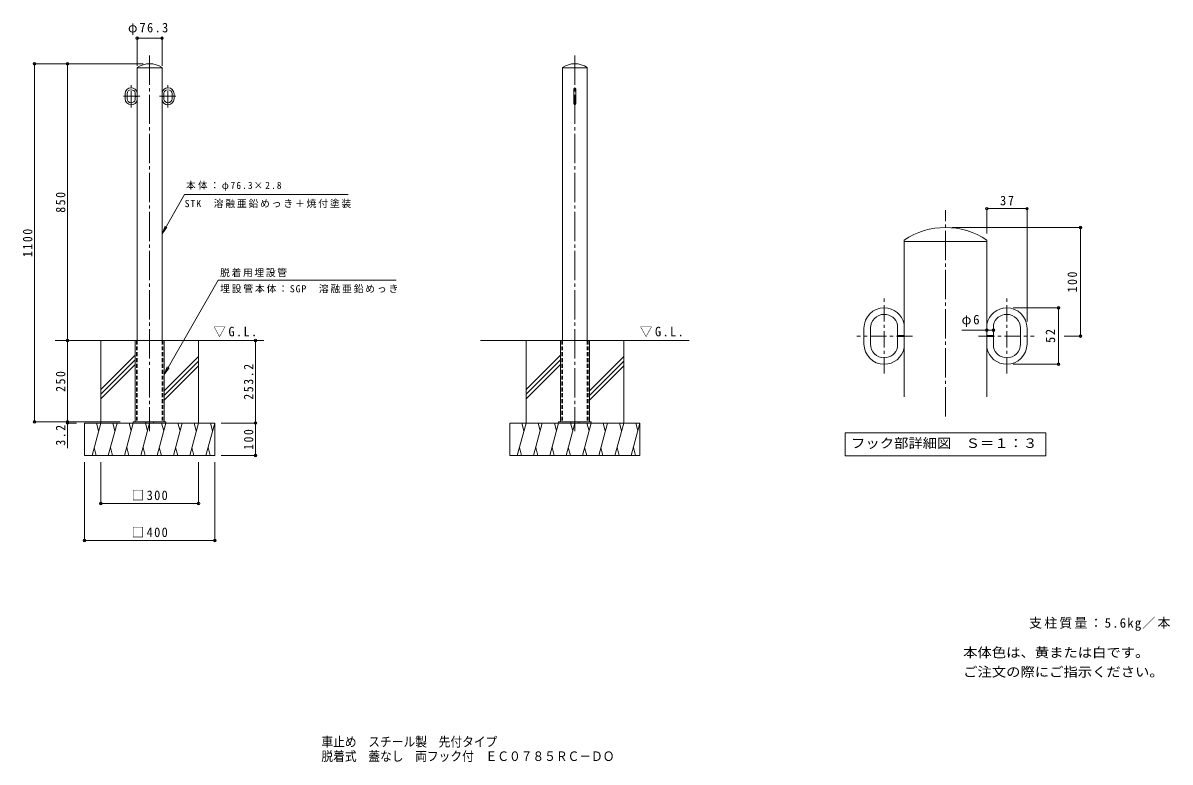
# Model space of a CAD drawing. Units: millimetres at full size, sheet at 1:10, with parts at other scales. Extents: x -1695 to 1828, y -1371 to 899.
import ezdxf
from ezdxf.enums import TextEntityAlignment as Align

# ---------------------------------------------------------------- set-up
doc = ezdxf.new("R2010")
doc.units = ezdxf.units.MM
doc.header["$LTSCALE"] = 10
doc.header["$PDMODE"] = 32
doc.header["$PDSIZE"] = 8
for name, pattern in [('CHAIN1', [8, 5, -1, 1, -1]), ('CHAIN2', [12, 9, -1, 1, -1]), ('DASHED1', [1.8, 1.2, -0.6])]:
    doc.linetypes.add(name, pattern=pattern)
for name, color, linetype, lineweight in [('3-0', 7, 'CHAIN2', 9), ('3-2', 3, 'Continuous', 9), ('3-4', 7, 'Continuous', 9), ('3-5', 7, 'Continuous', 9), ('3-A', 7, 'CHAIN1', 9), ('C-0', 7, 'CHAIN2', 9), ('C-1', 2, 'Continuous', 9), ('C-2', 3, 'Continuous', 9), ('C-4', 7, 'Continuous', 9), ('C-5', 7, 'Continuous', 9), ('C-6', 6, 'Continuous', 5), ('C-A', 7, 'CHAIN1', 9)]:
    doc.layers.add(name, color=color, linetype=linetype, lineweight=lineweight)
doc.layers.add('F-5_F-5ﾚｲﾔ', color=2, linetype='Continuous')
doc.styles.add('ＭＳ ゴシック', font='')
doc.styles.get('ＭＳ ゴシック').set_extended_font_data('MS Gothic')

msp = doc.modelspace()

# ---------------------------------------------------------------- linework, layer by layer
at = {"layer": '3-0'}
msp.add_line((1138.35, -309.81), (1138.35, 323.59), dxfattribs=at)
at = {"layer": '3-2'}
for p, q in [((1011.18, -249.36), (1011.18, 231.78)), ((1011.18, 227.31), (1265.52, 227.31)), ((1265.52, -249.36), (1265.52, 231.78)), ((991.18, -61.02), (991.18, -28.22)), ((1285.52, -61.02), (1285.52, -28.22)), ((887.85, -87.08), (887.85, -38.3)), ((907.85, -87.08), (907.85, -38.3)), ((1011.18, -61.02), (991.18, -61.02)), ((991.18, -64.36), (991.18, -97.16)), ((1011.18, -64.36), (991.18, -64.36)), ((1265.52, -61.02), (1285.52, -61.02)), ((1265.52, -64.36), (1285.52, -64.36)), ((1285.52, -64.36), (1285.52, -97.16)), ((1368.85, -87.08), (1368.85, -38.3)), ((1388.85, -87.08), (1388.85, -38.3)), ((950.13, -129.36), (950.13, -129.32)), ((1326.57, -129.36), (1326.57, -129.32))]:
    msp.add_line(p, q, dxfattribs=at)
for centre, radius, start, end in [((1138.35, 43.17), 227.47, 56.01092, 123.98908), ((950.13, -38.3), 62.28, 90, 180), ((950.13, -38.3), 42.28, 90, 180), ((950.13, -38.3), 62.28, 11.35969, 90), ((950.13, -38.3), 42.28, 13.79803, 90), ((1326.57, -38.3), 62.28, 90, 168.64031), ((1326.57, -38.3), 42.28, 90, 166.20197), ((1326.57, -38.3), 62.28, 0, 90), ((1326.57, -38.3), 42.28, 0, 90), ((950.13, -87.08), 62.28, 180, 270), ((950.13, -87.08), 42.28, 180, 270), ((950.13, -87.08), 42.28, 270, 346.20197), ((950.13, -87.08), 62.28, 270, 348.64031), ((1326.57, -87.08), 62.28, 191.35969, 270), ((1326.57, -87.08), 42.28, 193.79803, 270), ((1326.57, -87.08), 42.28, 270, 0), ((1326.57, -87.08), 62.28, 270, 0)]:
    msp.add_arc(centre, radius, start, end, dxfattribs=at)
at = {"layer": '3-4'}
for p, q in [((1265.52, 331.44), (1265.52, 251.78)), ((1388.85, 328.44), (1265.52, 328.44)), ((1388.85, 331.44), (1388.85, -18.3)), ((1555.89, 270.64), (1158.35, 270.64)), ((1552.89, 270.64), (1552.89, -62.69)), ((1488.65, 23.98), (1346.57, 23.98)), ((1485.65, -149.36), (1485.65, 23.98)), ((1265.52, -44.7), (1188.81, -44.7)), ((1285.52, -44.7), (1265.52, -44.7)), ((1555.89, -62.69), (1502.89, -62.69)), ((1488.65, -149.36), (1346.57, -149.36))]:
    msp.add_line(p, q, dxfattribs=at)
for p in [(1265.52, 328.44), (1388.85, 328.44), (1552.89, 270.64), (1485.65, 23.98), (1265.52, -44.7), (1285.52, -44.7), (1552.89, -62.69), (1485.65, -149.36)]:
    msp.add_point(p, dxfattribs=at)
at = {"layer": '3-5'}
for p, q in [((830.35, -360.16), (1446.35, -360.16)), ((830.35, -360.16), (830.35, -430.16)), ((1446.35, -360.16), (1446.35, -430.16)), ((830.35, -430.16), (1446.35, -430.16))]:
    msp.add_line(p, q, dxfattribs=at)
at = {"layer": '3-A'}
for p, q in [((950.13, -177.76), (950.13, 52.38)), ((1326.57, -177.76), (1326.57, 52.38)), ((1037.42, -62.69), (866.38, -62.69)), ((1239.28, -62.69), (1410.33, -62.69))]:
    msp.add_line(p, q, dxfattribs=at)
at = {"layer": 'C-0'}
for p, q in [((-1306.34, 798.48), (-1306.34, -354.72)), ((0, 798.48), (0, -354.72))]:
    msp.add_line(p, q, dxfattribs=at)
at = {"layer": 'C-1'}
for p, q in [((-1350.91, -76.52), (-1261.78, -76.52)), ((-1350.91, -76.52), (-1350.91, -326.52)), ((-1261.78, -76.52), (-1261.78, -326.52)), ((-44.56, -76.52), (-44.56, -326.52)), ((-44.56, -76.52), (44.56, -76.52)), ((44.56, -76.52), (44.56, -326.52)), ((-1318.34, -326.52), (-1318.34, -329.72)), ((-1294.34, -326.52), (-1294.34, -329.72)), ((-1256.34, -326.52), (-1256.34, -329.72)), ((-12, -326.52), (-12, -329.72)), ((12, -326.52), (12, -329.72)), ((50, -326.52), (50, -329.72))]:
    msp.add_line(p, q, dxfattribs=at)
at = {"layer": 'C-1', "linetype": 'DASHED1'}
for p, q in [((-1346.89, -76.52), (-1346.89, -326.52)), ((-1265.79, -76.52), (-1265.79, -326.52)), ((-40.55, -76.52), (-40.55, -326.52)), ((40.55, -76.52), (40.55, -326.52))]:
    msp.add_line(p, q, dxfattribs=at)
at = {"layer": 'C-1'}
for points in [[(-1256.34, -326.52), (-1356.34, -326.52), (-1356.34, -329.72)], [(50, -326.52), (-50, -326.52), (-50, -329.72)]]:
    msp.add_lwpolyline(points, dxfattribs=at)
at = {"layer": 'C-2'}
for p, q in [((-1344.49, 761.82), (-1344.49, -76.52)), ((-1268.19, 760.48), (-1344.49, 760.48)), ((-1268.19, 761.82), (-1268.19, -76.52)), ((-38.15, -76.52), (-38.15, 761.82)), ((-38.15, 760.48), (38.15, 760.48)), ((38.15, -76.52), (38.15, 761.82)), ((-1381.49, 666.16), (-1381.49, 680.79)), ((-1375.49, 666.16), (-1375.49, 680.79)), ((-1350.49, 673.98), (-1350.49, 683.82)), ((-1344.49, 673.98), (-1350.49, 673.98)), ((-1350.49, 672.98), (-1350.49, 663.13)), ((-1344.49, 672.98), (-1350.49, 672.98)), ((-1268.19, 673.98), (-1262.19, 673.98)), ((-1268.19, 672.98), (-1262.19, 672.98)), ((-1262.19, 673.98), (-1262.19, 683.82)), ((-1262.19, 672.98), (-1262.19, 663.13)), ((-1237.19, 666.16), (-1237.19, 680.79)), ((-1231.19, 666.16), (-1231.19, 680.79)), ((-2.84, 650.48), (-2.84, 696.48)), ((3.16, 650.48), (3.16, 696.48)), ((-1362.81, 653.48), (-1362.81, 653.49)), ((-1249.88, 653.48), (-1249.88, 653.49))]:
    msp.add_line(p, q, dxfattribs=at)
at = {"layer": 'C-2', "linetype": 'DASHED1'}
for p, q in [((-1344.49, -76.52), (-1344.49, -326.52)), ((-1268.19, -76.52), (-1268.19, -326.52)), ((-38.15, -76.52), (-38.15, -326.52)), ((38.15, -76.52), (38.15, -326.52))]:
    msp.add_line(p, q, dxfattribs=at)
at = {"layer": 'C-2'}
for centre, radius, start, end in [((-1306.34, 705.23), 68.24, 56.01092, 123.98908), ((0, 705.23), 68.24, 56.01092, 123.98908), ((-1362.81, 680.79), 18.68, 90, 180), ((-1362.81, 680.79), 12.68, 90, 180), ((-1362.81, 680.79), 18.68, 11.35969, 90), ((-1362.81, 680.79), 12.68, 13.79803, 90), ((-1249.88, 680.79), 18.68, 90, 168.64031), ((-1249.88, 680.79), 12.68, 90, 166.20197), ((-1249.88, 680.79), 18.68, 0, 90), ((-1249.88, 680.79), 12.68, 0, 90), ((0.16, 696.48), 3, 90, 180), ((0.16, 696.48), 3, 0, 90), ((-1362.81, 666.16), 18.68, 180, 270), ((-1362.81, 666.16), 12.68, 180, 270), ((-1362.81, 666.16), 12.68, 270, 346.20197), ((-1362.81, 666.16), 18.68, 270, 348.64031), ((-1249.88, 666.16), 18.68, 191.35969, 270), ((-1249.88, 666.16), 12.68, 193.79803, 270), ((-1249.88, 666.16), 12.68, 270, 0), ((-1249.88, 666.16), 18.68, 270, 0), ((0.16, 650.48), 3, 180, 270), ((0.16, 650.48), 3, 270, 0)]:
    msp.add_arc(centre, radius, start, end, dxfattribs=at)
at = {"layer": 'C-4'}
for p, q in [((-1344.49, 854.74), (-1344.49, 767.22)), ((-1344.49, 851.74), (-1268.19, 851.74)), ((-1268.19, 854.74), (-1268.19, 767.22)), ((-1662.96, 773.48), (-1326.34, 773.48)), ((-1659.96, 773.48), (-1659.96, -326.52)), ((-1558.77, 773.48), (-1558.77, -76.52)), ((-1558.77, -76.52), (-1558.77, -406.62)), ((-981.42, -76.52), (-981.42, -329.72)), ((-1662.96, -326.52), (-1396.34, -326.52)), ((-1561.77, -329.72), (-1530.88, -329.72)), ((-978.42, -329.72), (-1086.34, -329.72)), ((-981.42, -329.72), (-981.42, -429.72)), ((-1506.34, -693.62), (-1506.34, -449.72)), ((-1456.34, -580.03), (-1456.34, -449.72)), ((-1156.34, -580.03), (-1156.34, -449.72)), ((-1106.34, -693.62), (-1106.34, -449.72)), ((-978.42, -429.72), (-1086.34, -429.72)), ((-1456.34, -577.03), (-1156.34, -577.03)), ((-1506.34, -690.62), (-1106.34, -690.62))]:
    msp.add_line(p, q, dxfattribs=at)
for p in [(-1344.49, 851.74), (-1268.19, 851.74), (-1659.96, 773.48), (-1558.77, 773.48), (-1558.77, -76.52), (-981.42, -76.52), (-1659.96, -326.52), (-1558.77, -326.52), (-1558.77, -329.72), (-981.42, -329.72), (-981.42, -429.72), (-1456.34, -577.03), (-1156.34, -577.03), (-1506.34, -690.62), (-1106.34, -690.62)]:
    msp.add_point(p, dxfattribs=at)
at = {"layer": 'C-5'}
for p, q in [((-1198.67, 371.88), (-696.17, 371.88)), ((-1268.13, 251.57), (-1252.91, 271.4)), ((-1261.78, -180.67), (-1095.48, 108.95)), ((-548.7, 108.95), (-1095.48, 108.95)), ((-1261.78, -180.67), (-1252.27, -157.55)), ((-1261.78, -180.67), (-1246.61, -160.8))]:
    msp.add_line(p, q, dxfattribs=at)
msp.add_lwpolyline([(-1198.67, 371.88), (-1268.13, 251.57), (-1258.56, 274.67)], dxfattribs=at)
at = {"layer": 'C-6'}
for p, q in [((-1350.91, -76.52), (-1596.17, -76.52)), ((-1456.34, -329.72), (-1456.34, -76.52)), ((-1261.78, -76.52), (-955.32, -76.52)), ((-1156.34, -329.72), (-1156.34, -76.52)), ((-44.56, -76.52), (-289.83, -76.52)), ((-150, -329.72), (-150, -76.52)), ((44.56, -76.52), (351.02, -76.52)), ((150, -329.72), (150, -76.52)), ((-1350.91, -121.28), (-1456.34, -226.72)), ((-1350.91, -135.42), (-1456.34, -240.86)), ((-1156.34, -125.6), (-1261.78, -231.03)), ((-1156.34, -139.74), (-1261.78, -245.17)), ((-44.56, -121.28), (-150, -226.72)), ((-44.56, -135.42), (-150, -240.86)), ((150, -125.6), (44.56, -231.03)), ((150, -139.74), (44.56, -245.17)), ((-1350.91, -149.56), (-1456.34, -255)), ((-1156.34, -153.88), (-1261.78, -259.32)), ((-44.56, -149.56), (-150, -255)), ((150, -153.88), (44.56, -259.32)), ((-1506.34, -329.72), (-1106.34, -329.72)), ((-1506.34, -429.72), (-1506.34, -329.72)), ((-1456.34, -329.72), (-1483.14, -429.72)), ((-1469.39, -329.72), (-1462.87, -354.07)), ((-1406.34, -329.72), (-1433.14, -429.72)), ((-1419.39, -329.72), (-1412.87, -354.07)), ((-1356.34, -329.72), (-1383.14, -429.72)), ((-1369.39, -329.72), (-1362.87, -354.07)), ((-1306.34, -329.72), (-1333.14, -429.72)), ((-1319.39, -329.72), (-1312.87, -354.07)), ((-1256.34, -329.72), (-1283.14, -429.72)), ((-1269.39, -329.72), (-1262.87, -354.07)), ((-1206.34, -329.72), (-1233.14, -429.72)), ((-1219.39, -329.72), (-1212.87, -354.07)), ((-1156.34, -329.72), (-1183.14, -429.72)), ((-1169.39, -329.72), (-1162.87, -354.07)), ((-1106.34, -329.72), (-1133.14, -429.72)), ((-1119.39, -329.72), (-1112.87, -354.07)), ((-1106.34, -429.72), (-1106.34, -329.72)), ((-200, -329.72), (200, -329.72)), ((-200, -429.72), (-200, -329.72)), ((-150, -329.72), (-176.79, -429.72)), ((-163.05, -329.72), (-156.52, -354.07)), ((-100, -329.72), (-126.79, -429.72)), ((-113.05, -329.72), (-106.52, -354.07)), ((-50, -329.72), (-76.79, -429.72)), ((-63.05, -329.72), (-56.52, -354.07)), ((0, -329.72), (-26.79, -429.72)), ((-13.05, -329.72), (-6.52, -354.07)), ((50, -329.72), (23.21, -429.72)), ((36.95, -329.72), (43.48, -354.07)), ((100, -329.72), (73.21, -429.72)), ((86.95, -329.72), (93.48, -354.07)), ((150, -329.72), (123.21, -429.72)), ((136.95, -329.72), (143.48, -354.07)), ((200, -329.72), (173.21, -429.72)), ((186.95, -329.72), (193.48, -354.07)), ((200, -429.72), (200, -329.72)), ((-1470.09, -429.72), (-1476.61, -405.37)), ((-1420.09, -429.72), (-1426.61, -405.37)), ((-1370.09, -429.72), (-1376.61, -405.37)), ((-1320.09, -429.72), (-1326.61, -405.37)), ((-1270.09, -429.72), (-1276.61, -405.37)), ((-1220.09, -429.72), (-1226.61, -405.37)), ((-1170.09, -429.72), (-1176.61, -405.37)), ((-1120.09, -429.72), (-1126.61, -405.37)), ((-163.75, -429.72), (-170.27, -405.37)), ((-113.75, -429.72), (-120.27, -405.37)), ((-63.75, -429.72), (-70.27, -405.37)), ((-13.75, -429.72), (-20.27, -405.37)), ((36.25, -429.72), (29.73, -405.37)), ((86.25, -429.72), (79.73, -405.37)), ((136.25, -429.72), (129.73, -405.37)), ((186.25, -429.72), (179.73, -405.37)), ((-1506.34, -429.72), (-1106.34, -429.72)), ((-200, -429.72), (200, -429.72))]:
    msp.add_line(p, q, dxfattribs=at)
at = {"layer": 'C-A'}
for p, q in [((-1362.81, 638.96), (-1362.81, 708)), ((-1249.88, 638.96), (-1249.88, 708)), ((-1336.62, 673.48), (-1387.94, 673.48)), ((-1276.06, 673.48), (-1224.75, 673.48))]:
    msp.add_line(p, q, dxfattribs=at)

# ---------------------------------------------------------------- texts
at = {"layer": '3-4', "color": 2, "char_height": 29.33, "attachment_point": 7, "style": 'ＭＳ ゴシック'}
for s, insert in [('\\T1.27;\\W0.95;37', (1305.93, 338.44)), ('\\T1.17;φ6', (1187.8, -34.7))]:
    msp.add_mtext(s, dxfattribs=dict(at, insert=insert))
at = {"layer": '3-4', "color": 2, "char_height": 29.33, "attachment_point": 7, "rotation": 90, "style": 'ＭＳ ゴシック'}
for s, insert in [('\\T1.27;\\W0.9;100', (1542.89, 71.48)), ('\\T1.27;\\W0.95;52', (1475.65, -83.94))]:
    msp.add_mtext(s, dxfattribs=dict(at, insert=insert))
at = {"layer": '3-5', "color": 2, "style": 'ＭＳ ゴシック', "width": 1.1}
msp.add_text('フック部詳細図\u3000Ｓ＝１：３', height=29.33, dxfattribs=at).set_placement((848.35, -415.16), align=Align.BOTTOM_LEFT)
at = {"layer": 'C-4', "color": 2, "char_height": 29.33, "attachment_point": 7, "style": 'ＭＳ ゴシック'}
for s, insert in [('\\T1.22;\\W0.95;φ76.3', (-1372.59, 861.74)), ('\\T1.21;\\W0.95;□300', (-1361.34, -567.03)), ('\\T1.21;\\W0.95;□400', (-1361.34, -680.62))]:
    msp.add_mtext(s, dxfattribs=dict(at, insert=insert))
at = {"layer": 'C-4', "color": 2, "char_height": 29.33, "attachment_point": 7, "rotation": 90, "style": 'ＭＳ ゴシック'}
for s, insert in [('\\T1.27;\\W0.9;850', (-1564.77, 315.98)), ('\\T1.28;\\W0.9;1100', (-1665.96, 179.73)), ('\\T1.27;\\W0.9;250', (-1564.77, -234.02)), ('\\T1.28;\\W0.9;253.2', (-987.42, -258.12)), ('\\T1.27;\\W0.9;3.2', (-1564.77, -399.18)), ('\\T1.27;\\W0.9;100', (-987.42, -412.22))]:
    msp.add_mtext(s, dxfattribs=dict(at, insert=insert))
at = {"layer": 'C-5', "color": 2, "style": 'ＭＳ ゴシック', "width": 1.1}
for s, p in [('本体色は、黄または白です。', (1192.64, -1057.84)), ('ご注文の際にご指示ください。', (1192.64, -1117.31))]:
    msp.add_text(s, height=29.33, dxfattribs=at).set_placement(p, align=Align.BOTTOM_LEFT)
at = {"layer": 'C-5', "char_height": 21.99, "attachment_point": 7, "style": 'ＭＳ ゴシック'}
for s, insert in [('\\T1.25;\\W0.95;本体：φ76.3×2.8', (-1194.19, 383.1)), ('\\T1.19;STK\u3000溶融亜鉛めっき＋焼付塗装', (-1198.67, 330.58)), ('\\T1.17;脱着用埋設管', (-1089.77, 118.35)), ('\\T1.19;埋設管本体：SGP\u3000溶融亜鉛めっき', (-1089.77, 69.05))]:
    msp.add_mtext(s, dxfattribs=dict(at, insert=insert))
at = {"layer": 'C-5', "color": 2, "char_height": 29.33, "attachment_point": 7, "style": 'ＭＳ ゴシック'}
for s, insert in [('\\T1.22;\\W0.95;▽G.L.', (-1110.47, -66.15)), ('\\T1.22;\\W0.95;▽G.L.', (199.63, -66.15)), ('\\T1.16;支柱質量：5.6kg／本', (1395.14, -967.84))]:
    msp.add_mtext(s, dxfattribs=dict(at, insert=insert))
at = {"layer": 'F-5_F-5ﾚｲﾔ', "style": 'ＭＳ ゴシック', "width": 0.9}
for s, p in [('車止め\u3000スチール製\u3000先付タイプ', (-778.5, -1332)), ('脱着式\u3000蓋なし\u3000両フック付\u3000ＥＣ０７８５ＲＣ－ＤＯ', (-778.5, -1376.28))]:
    msp.add_text(s, height=29.33, dxfattribs=at).set_placement(p, align=Align.BOTTOM_LEFT)

doc.saveas('drawing.dxf')
